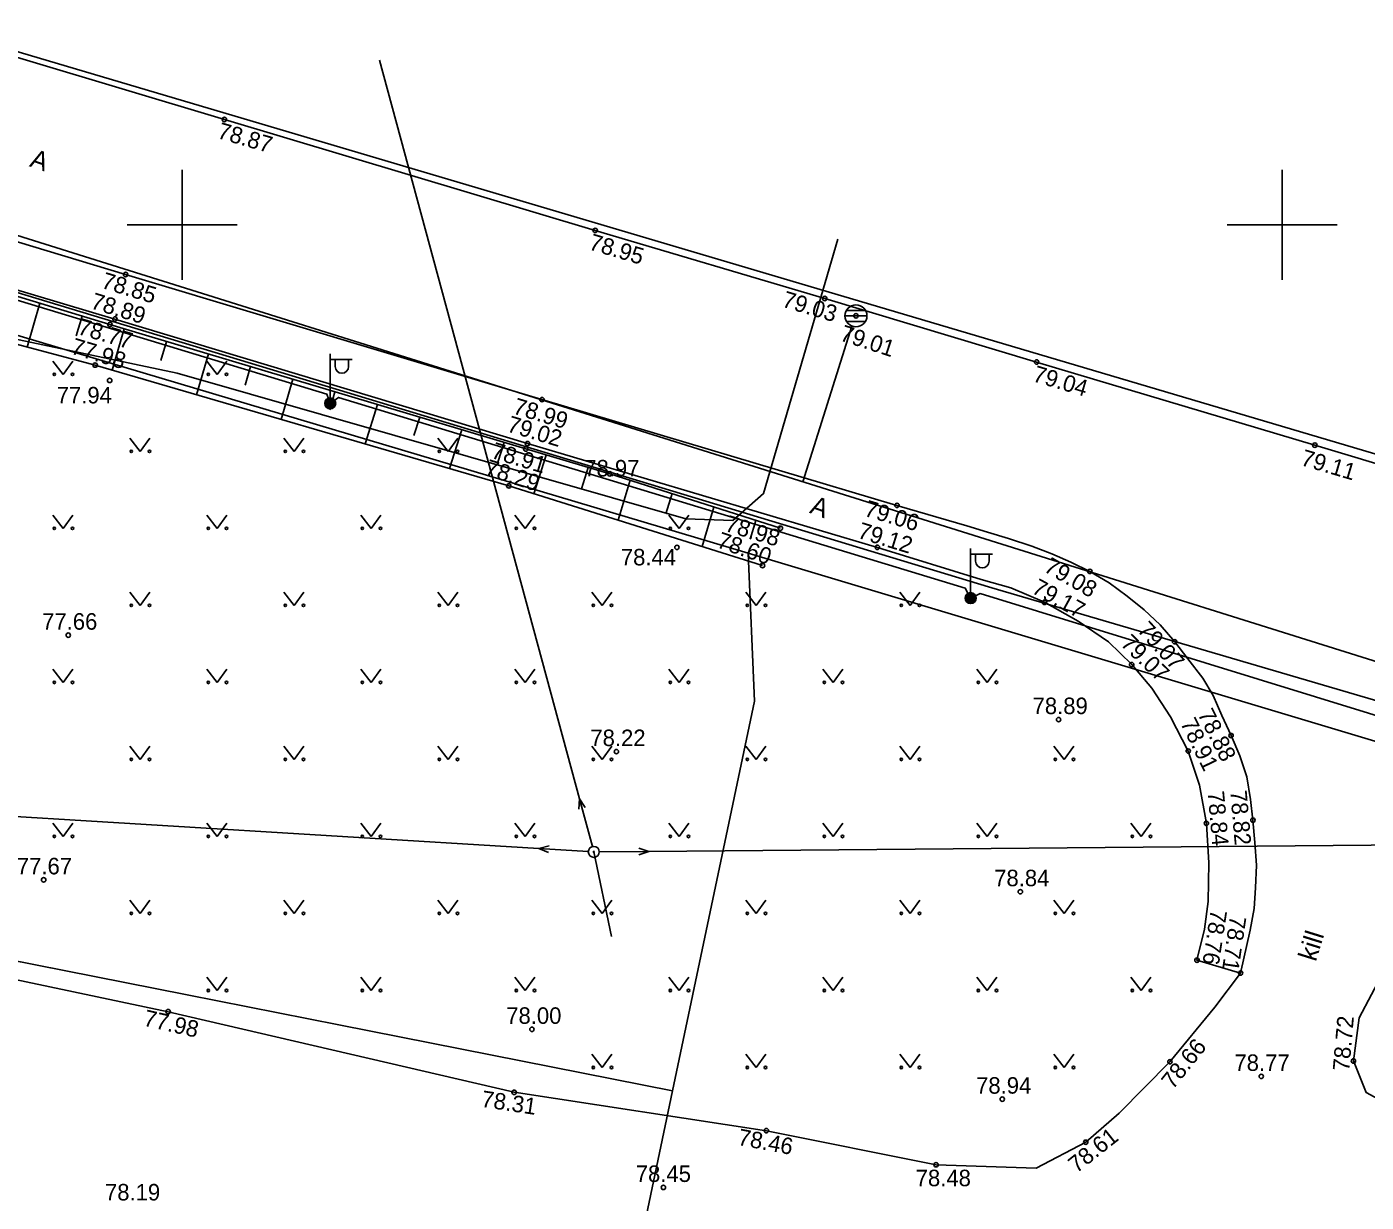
# Model space of a CAD drawing. Extents: x 632380 to 632665, y 6446648 to 6446852.
# Drawn here: x 632492.9 to 632553.8, y 6446755.6 to 6446809 of the extents above; entities that cross this region are included whole.
import ezdxf

# ---------------------------------------------------------------- set-up
doc = ezdxf.new("R2010")
doc.units = 0
for name, color, linetype in [('HALJASTUS', 7, 'Continuous'), ('KORGUS', 7, 'Continuous'), ('MOOTPIIR', 7, 'Continuous'), ('MPKAABEL', 7, 'Continuous'), ('MPOHULIIN', 7, 'Continuous'), ('PIIR', 7, 'Continuous'), ('POST', 7, 'Continuous'), ('RELJEEF', 7, 'Continuous'), ('SITRASS', 7, 'Continuous'), ('SKKAEV', 7, 'Continuous'), ('SKTRASS', 7, 'Continuous'), ('TEE', 7, 'Continuous'), ('VORK', 7, 'Continuous')]:
    doc.layers.add(name, color=color, linetype=linetype)

msp = doc.modelspace()

# ---------------------------------------------------------------- linework, layer by layer
at = {"layer": 'HALJASTUS'}
for p, q in [((632494.122, 6446793.801), (632494.585, 6446793.195)), ((632494.585, 6446793.195), (632495.031, 6446793.801)), ((632501.122, 6446793.801), (632501.585, 6446793.195)), ((632501.585, 6446793.195), (632502.031, 6446793.801)), ((632497.622, 6446790.301), (632498.085, 6446789.695)), ((632498.085, 6446789.695), (632498.531, 6446790.301)), ((632504.622, 6446790.301), (632505.085, 6446789.695)), ((632505.085, 6446789.695), (632505.531, 6446790.301)), ((632511.622, 6446790.301), (632512.085, 6446789.695)), ((632512.085, 6446789.695), (632512.531, 6446790.301)), ((632494.122, 6446786.801), (632494.585, 6446786.195)), ((632494.585, 6446786.195), (632495.031, 6446786.801)), ((632501.122, 6446786.801), (632501.585, 6446786.195)), ((632501.585, 6446786.195), (632502.031, 6446786.801)), ((632508.122, 6446786.801), (632508.585, 6446786.195)), ((632508.585, 6446786.195), (632509.031, 6446786.801)), ((632515.122, 6446786.801), (632515.585, 6446786.195)), ((632515.585, 6446786.195), (632516.031, 6446786.801)), ((632522.122, 6446786.801), (632522.585, 6446786.195)), ((632522.585, 6446786.195), (632523.031, 6446786.801)), ((632497.622, 6446783.301), (632498.085, 6446782.695)), ((632498.085, 6446782.695), (632498.531, 6446783.301)), ((632504.622, 6446783.301), (632505.085, 6446782.695)), ((632505.085, 6446782.695), (632505.531, 6446783.301)), ((632511.622, 6446783.301), (632512.085, 6446782.695)), ((632512.085, 6446782.695), (632512.531, 6446783.301)), ((632518.622, 6446783.301), (632519.085, 6446782.695)), ((632519.085, 6446782.695), (632519.531, 6446783.301)), ((632525.622, 6446783.301), (632526.085, 6446782.695)), ((632526.085, 6446782.695), (632526.531, 6446783.301)), ((632532.622, 6446783.301), (632533.085, 6446782.695)), ((632533.085, 6446782.695), (632533.531, 6446783.301)), ((632494.122, 6446779.801), (632494.585, 6446779.195)), ((632494.585, 6446779.195), (632495.031, 6446779.801)), ((632501.122, 6446779.801), (632501.585, 6446779.195)), ((632501.585, 6446779.195), (632502.031, 6446779.801)), ((632508.122, 6446779.801), (632508.585, 6446779.195)), ((632508.585, 6446779.195), (632509.031, 6446779.801)), ((632515.122, 6446779.801), (632515.585, 6446779.195)), ((632515.585, 6446779.195), (632516.031, 6446779.801)), ((632522.122, 6446779.801), (632522.585, 6446779.195)), ((632522.585, 6446779.195), (632523.031, 6446779.801)), ((632529.122, 6446779.801), (632529.585, 6446779.195)), ((632529.585, 6446779.195), (632530.031, 6446779.801)), ((632536.122, 6446779.801), (632536.585, 6446779.195)), ((632536.585, 6446779.195), (632537.031, 6446779.801)), ((632497.622, 6446776.301), (632498.085, 6446775.695)), ((632498.085, 6446775.695), (632498.531, 6446776.301)), ((632504.622, 6446776.301), (632505.085, 6446775.695)), ((632505.085, 6446775.695), (632505.531, 6446776.301)), ((632511.622, 6446776.301), (632512.085, 6446775.695)), ((632512.085, 6446775.695), (632512.531, 6446776.301)), ((632518.622, 6446776.301), (632519.085, 6446775.695)), ((632519.085, 6446775.695), (632519.531, 6446776.301)), ((632525.622, 6446776.301), (632526.085, 6446775.695)), ((632526.085, 6446775.695), (632526.531, 6446776.301)), ((632532.622, 6446776.301), (632533.085, 6446775.695)), ((632533.085, 6446775.695), (632533.531, 6446776.301)), ((632539.622, 6446776.301), (632540.085, 6446775.695)), ((632540.085, 6446775.695), (632540.531, 6446776.301)), ((632494.122, 6446772.801), (632494.585, 6446772.195)), ((632494.585, 6446772.195), (632495.031, 6446772.801)), ((632501.122, 6446772.801), (632501.585, 6446772.195)), ((632501.585, 6446772.195), (632502.031, 6446772.801)), ((632508.122, 6446772.801), (632508.585, 6446772.195)), ((632508.585, 6446772.195), (632509.031, 6446772.801)), ((632515.122, 6446772.801), (632515.585, 6446772.195)), ((632515.585, 6446772.195), (632516.031, 6446772.801)), ((632522.122, 6446772.801), (632522.585, 6446772.195)), ((632522.585, 6446772.195), (632523.031, 6446772.801)), ((632529.122, 6446772.801), (632529.585, 6446772.195)), ((632529.585, 6446772.195), (632530.031, 6446772.801)), ((632536.122, 6446772.801), (632536.585, 6446772.195)), ((632536.585, 6446772.195), (632537.031, 6446772.801)), ((632543.122, 6446772.801), (632543.585, 6446772.195)), ((632543.585, 6446772.195), (632544.031, 6446772.801)), ((632497.622, 6446769.301), (632498.085, 6446768.695)), ((632498.085, 6446768.695), (632498.531, 6446769.301)), ((632504.622, 6446769.301), (632505.085, 6446768.695)), ((632505.085, 6446768.695), (632505.531, 6446769.301)), ((632511.622, 6446769.301), (632512.085, 6446768.695)), ((632512.085, 6446768.695), (632512.531, 6446769.301)), ((632518.622, 6446769.301), (632519.085, 6446768.695)), ((632519.085, 6446768.695), (632519.531, 6446769.301)), ((632525.622, 6446769.301), (632526.085, 6446768.695)), ((632526.085, 6446768.695), (632526.531, 6446769.301)), ((632532.622, 6446769.301), (632533.085, 6446768.695)), ((632533.085, 6446768.695), (632533.531, 6446769.301)), ((632539.622, 6446769.301), (632540.085, 6446768.695)), ((632540.085, 6446768.695), (632540.531, 6446769.301)), ((632501.122, 6446765.801), (632501.585, 6446765.195)), ((632501.585, 6446765.195), (632502.031, 6446765.801)), ((632508.122, 6446765.801), (632508.585, 6446765.195)), ((632508.585, 6446765.195), (632509.031, 6446765.801)), ((632515.122, 6446765.801), (632515.585, 6446765.195)), ((632515.585, 6446765.195), (632516.031, 6446765.801)), ((632522.122, 6446765.801), (632522.585, 6446765.195)), ((632522.585, 6446765.195), (632523.031, 6446765.801)), ((632529.122, 6446765.801), (632529.585, 6446765.195)), ((632529.585, 6446765.195), (632530.031, 6446765.801)), ((632536.122, 6446765.801), (632536.585, 6446765.195)), ((632536.585, 6446765.195), (632537.031, 6446765.801)), ((632543.122, 6446765.801), (632543.585, 6446765.195)), ((632543.585, 6446765.195), (632544.031, 6446765.801)), ((632518.622, 6446762.301), (632519.085, 6446761.695)), ((632519.085, 6446761.695), (632519.531, 6446762.301)), ((632525.622, 6446762.301), (632526.085, 6446761.695)), ((632526.085, 6446761.695), (632526.531, 6446762.301)), ((632532.622, 6446762.301), (632533.085, 6446761.695)), ((632533.085, 6446761.695), (632533.531, 6446762.301)), ((632539.622, 6446762.301), (632540.085, 6446761.695)), ((632540.085, 6446761.695), (632540.531, 6446762.301))]:
    msp.add_line(p, q, dxfattribs=at)
for centre in [(632494.184, 6446793.195), (632495.013, 6446793.195), (632501.184, 6446793.195), (632502.013, 6446793.195), (632497.684, 6446789.695), (632498.513, 6446789.695), (632504.684, 6446789.695), (632505.513, 6446789.695), (632511.684, 6446789.695), (632512.513, 6446789.695), (632494.184, 6446786.195), (632495.013, 6446786.195), (632501.184, 6446786.195), (632502.013, 6446786.195), (632508.184, 6446786.195), (632509.013, 6446786.195), (632515.184, 6446786.195), (632516.013, 6446786.195), (632522.184, 6446786.195), (632523.013, 6446786.195), (632497.684, 6446782.695), (632498.513, 6446782.695), (632504.684, 6446782.695), (632505.513, 6446782.695), (632511.684, 6446782.695), (632512.513, 6446782.695), (632518.684, 6446782.695), (632519.513, 6446782.695), (632525.684, 6446782.695), (632526.513, 6446782.695), (632532.684, 6446782.695), (632533.513, 6446782.695), (632494.184, 6446779.195), (632495.013, 6446779.195), (632501.184, 6446779.195), (632502.013, 6446779.195), (632508.184, 6446779.195), (632509.013, 6446779.195), (632515.184, 6446779.195), (632516.013, 6446779.195), (632522.184, 6446779.195), (632523.013, 6446779.195), (632529.184, 6446779.195), (632530.013, 6446779.195), (632536.184, 6446779.195), (632537.013, 6446779.195), (632497.684, 6446775.695), (632498.513, 6446775.695), (632504.684, 6446775.695), (632505.513, 6446775.695), (632511.684, 6446775.695), (632512.513, 6446775.695), (632518.684, 6446775.695), (632519.513, 6446775.695), (632525.684, 6446775.695), (632526.513, 6446775.695), (632532.684, 6446775.695), (632533.513, 6446775.695), (632539.684, 6446775.695), (632540.513, 6446775.695), (632494.184, 6446772.195), (632495.013, 6446772.195), (632501.184, 6446772.195), (632502.013, 6446772.195), (632508.184, 6446772.195), (632509.013, 6446772.195), (632515.184, 6446772.195), (632516.013, 6446772.195), (632522.184, 6446772.195), (632523.013, 6446772.195), (632529.184, 6446772.195), (632530.013, 6446772.195), (632536.184, 6446772.195), (632537.013, 6446772.195), (632543.184, 6446772.195), (632544.013, 6446772.195), (632497.684, 6446768.695), (632498.513, 6446768.695), (632504.684, 6446768.695), (632505.513, 6446768.695), (632511.684, 6446768.695), (632512.513, 6446768.695), (632518.684, 6446768.695), (632519.513, 6446768.695), (632525.684, 6446768.695), (632526.513, 6446768.695), (632532.684, 6446768.695), (632533.513, 6446768.695), (632539.684, 6446768.695), (632540.513, 6446768.695), (632501.184, 6446765.195), (632502.013, 6446765.195), (632508.184, 6446765.195), (632509.013, 6446765.195), (632515.184, 6446765.195), (632516.013, 6446765.195), (632522.184, 6446765.195), (632523.013, 6446765.195), (632529.184, 6446765.195), (632530.013, 6446765.195), (632536.184, 6446765.195), (632537.013, 6446765.195), (632543.184, 6446765.195), (632544.013, 6446765.195), (632518.684, 6446761.695), (632519.513, 6446761.695), (632525.684, 6446761.695), (632526.513, 6446761.695), (632532.684, 6446761.695), (632533.513, 6446761.695), (632539.684, 6446761.695), (632540.513, 6446761.695)]:
    msp.add_circle(centre, 0.055, dxfattribs=at)
at = {"layer": 'KORGUS'}
for centre in [(632501.918, 6446804.783), (632518.772, 6446799.742), (632497.429, 6446797.738), (632529.204, 6446796.645), (632496.716, 6446795.466), (632496.943, 6446795.714), (632530.622, 6446795.858), (632496.043, 6446793.618), (632538.836, 6446793.76), (632496.703, 6446792.921), (632516.354, 6446792.052), (632515.694, 6446790.051), (632551.481, 6446789.979), (632515.617, 6446789.807), (632519.436, 6446788.678), (632514.848, 6446788.128), (632532.489, 6446787.244), (632527.188, 6446786.206), (632522.489, 6446785.335), (632531.599, 6446785.336), (632526.378, 6446784.509), (632541.254, 6446784.244), (632539.194, 6446782.838), (632494.82, 6446781.343), (632545.112, 6446781.047), (632543.157, 6446780.008), (632539.836, 6446777.507), (632547.675, 6446776.782), (632519.735, 6446776.053), (632545.727, 6446776.075), (632548.67, 6446772.937), (632546.552, 6446772.79), (632493.703, 6446770.223), (632538.096, 6446769.683), (632546.125, 6446766.571), (632548.106, 6446765.985), (632499.362, 6446764.231), (632515.896, 6446763.429), (632544.894, 6446761.955), (632553.237, 6446761.991), (632549.046, 6446761.289), (632515.088, 6446760.566), (632537.274, 6446760.255), (632526.554, 6446758.823), (632541.068, 6446758.299), (632534.266, 6446757.273), (632521.872, 6446756.242)]:
    msp.add_circle(centre, 0.1, dxfattribs=at)
at = {"layer": 'MOOTPIIR'}
msp.add_lwpolyline([(632442.965, 6446822.552), (632404.111, 6446797.026), (632392.407, 6446758.799), (632437.773, 6446745.213), (632424.036, 6446697.559), (632443.409, 6446684.087), (632546.182, 6446674.886), (632556.93, 6446702.621), (632588.264, 6446779.497), (632442.965, 6446822.552)], close=True, dxfattribs=at)
at = {"layer": 'MPKAABEL'}
msp.add_lwpolyline([(632415.699, 6446819.382), (632416.02, 6446819.67), (632446.26, 6446810.68), (632446.554, 6446810.217), (632446.74, 6446810.54), (632476.53, 6446801.44), (632476.704, 6446800.967), (632477.01, 6446801.27), (632506.58, 6446792.3), (632506.726, 6446791.878), (632507.11, 6446792.15), (632535.594, 6446783.476), (632535.837, 6446783.027), (632536.271, 6446783.237), (632564.148, 6446774.642), (632564.34, 6446774.223)], dxfattribs=at)
at = {"layer": 'MPOHULIIN'}
for p, q in [((632518.057, 6446773.909), (632518.03, 6446773.435)), ((632518.057, 6446773.909), (632518.318, 6446773.512)), ((632518.645, 6446771.737), (632518.057, 6446773.909)), ((632516.215, 6446771.648), (632516.675, 6446771.769)), ((632516.215, 6446771.648), (632516.656, 6446771.471)), ((632518.46, 6446771.511), (632516.215, 6446771.648)), ((632518.71, 6446771.496), (632518.71, 6446771.496)), ((632518.71, 6446771.496), (632518.71, 6446771.496)), ((632518.71, 6446771.496), (632518.71, 6446771.496)), ((632518.96, 6446771.498), (632521.21, 6446771.517)), ((632521.21, 6446771.517), (632520.758, 6446771.664)), ((632521.21, 6446771.517), (632520.76, 6446771.365))]:
    msp.add_line(p, q, dxfattribs=at)
for points in [[(632518.057, 6446773.909), (632508.974, 6446807.486)], [(632480.496, 6446773.83), (632516.215, 6446771.648)], [(632521.21, 6446771.517), (632566.151, 6446771.903)]]:
    msp.add_lwpolyline(points, dxfattribs=at)
at = {"layer": 'PIIR'}
for points in [[(632425.877, 6446814.838), (632525.731, 6446785.073), (632592.735, 6446764.971)], [(632394.24, 6446785.181), (632418.697, 6446780.637), (632462.977, 6446772.362), (632522.291, 6446760.635)], [(632519.174, 6446745.81), (632522.291, 6446760.635), (632526.019, 6446778.342), (632525.731, 6446785.073)]]:
    msp.add_lwpolyline(points, dxfattribs=at)
at = {"layer": 'POST'}
for p, q in [((632506.726, 6446792.128), (632506.726, 6446794.128)), ((632506.726, 6446793.878), (632507.726, 6446793.878)), ((632506.953, 6446793.557), (632506.953, 6446793.878)), ((632507.565, 6446793.557), (632507.565, 6446793.878)), ((632506.726, 6446791.878), (632506.726, 6446791.878)), ((632535.837, 6446783.277), (632535.837, 6446785.277)), ((632535.837, 6446785.027), (632536.837, 6446785.027)), ((632536.064, 6446784.706), (632536.064, 6446785.027)), ((632536.676, 6446784.706), (632536.676, 6446785.027)), ((632535.837, 6446783.027), (632535.837, 6446783.027))]:
    msp.add_line(p, q, dxfattribs=at)
msp.add_lwpolyline([(632518.71, 6446771.496), (632519.512, 6446767.65)], dxfattribs=at)
for centre, radius in [((632506.726, 6446791.878), 0.25), ((632506.726, 6446791.878), 0.225), ((632506.726, 6446791.878), 0.2), ((632506.726, 6446791.878), 0.175), ((632506.726, 6446791.878), 0.15), ((632506.726, 6446791.878), 0.125), ((632506.726, 6446791.878), 0.1), ((632506.726, 6446791.878), 0.075), ((632506.726, 6446791.878), 0.05), ((632506.726, 6446791.878), 0.025), ((632535.837, 6446783.027), 0.25), ((632535.837, 6446783.027), 0.225), ((632535.837, 6446783.027), 0.2), ((632535.837, 6446783.027), 0.175), ((632535.837, 6446783.027), 0.15), ((632535.837, 6446783.027), 0.125), ((632535.837, 6446783.027), 0.1), ((632535.837, 6446783.027), 0.075), ((632535.837, 6446783.027), 0.05), ((632535.837, 6446783.027), 0.025), ((632518.71, 6446771.496), 0.25), ((632518.71, 6446771.496), 0.25), ((632518.71, 6446771.496), 0.0234)]:
    msp.add_circle(centre, radius, dxfattribs=at)
for centre in [(632507.259, 6446793.557), (632536.37, 6446784.706)]:
    msp.add_arc(centre, 0.306, 180, 0, dxfattribs=at)
at = {"layer": 'RELJEEF'}
for p, q in [((632493.531, 6446796.433), (632492.96, 6446794.44)), ((632495.449, 6446795.85), (632495.187, 6446794.951)), ((632497.364, 6446795.272), (632496.815, 6446793.393)), ((632499.28, 6446794.698), (632499.027, 6446793.831)), ((632501.196, 6446794.125), (632500.655, 6446792.272)), ((632503.112, 6446793.551), (632502.866, 6446792.71)), ((632505.028, 6446792.977), (632504.495, 6446791.151)), ((632506.944, 6446792.404), (632506.706, 6446791.59)), ((632508.88, 6446791.824), (632508.31, 6446790.037)), ((632510.796, 6446791.25), (632510.532, 6446790.421)), ((632512.712, 6446790.677), (632512.151, 6446788.915)), ((632514.629, 6446790.103), (632514.342, 6446789.205)), ((632516.546, 6446789.532), (632515.984, 6446787.772)), ((632518.446, 6446788.971), (632518.155, 6446787.996)), ((632520.358, 6446788.384), (632519.817, 6446786.568)), ((632522.263, 6446787.776), (632521.988, 6446786.853)), ((632524.169, 6446787.169), (632523.633, 6446785.37)), ((632526.075, 6446786.561), (632525.822, 6446785.711))]:
    msp.add_line(p, q, dxfattribs=at)
for points in [[(632527.188, 6446786.206), (632519.436, 6446788.678), (632515.617, 6446789.807), (632496.716, 6446795.466), (632480.857, 6446800.279), (632465.819, 6446804.676), (632461.724, 6446805.487), (632458.225, 6446805.514), (632455.791, 6446805.015), (632453.168, 6446803.265), (632451.376, 6446802.42), (632445.092, 6446786.17), (632442.457, 6446778.66)], [(632526.378, 6446784.509), (632514.848, 6446788.128), (632496.043, 6446793.618), (632478.822, 6446798.207), (632468.279, 6446800.911), (632462.609, 6446800.749), (632459.379, 6446801.335), (632456.136, 6446800.311), (632448.799, 6446785.51), (632446.419, 6446779.366), (632442.457, 6446778.66)]]:
    msp.add_lwpolyline(points, dxfattribs=at)
at = {"layer": 'SITRASS'}
for points in [[(632585.34, 6446768.899), (632567.825, 6446774.392), (632536.794, 6446783.494), (632480.83, 6446800.453), (632439.897, 6446810.899), (632414.92, 6446819.09)], [(632389.576, 6446762.179), (632395.804, 6446767.08), (632403.485, 6446774.901), (632431.767, 6446789.04), (632478.439, 6446797.216), (632483.384, 6446796.708), (632499.769, 6446793.251), (632522.893, 6446786.629), (632525.023, 6446786.563), (632526.42, 6446787.778), (632529.799, 6446799.348)]]:
    msp.add_lwpolyline(points, dxfattribs=at)
at = {"layer": 'SKKAEV'}
for p, q in [((632531.052, 6446796.108), (632530.192, 6446796.108)), ((632530.122, 6446795.858), (632531.122, 6446795.858)), ((632531.052, 6446795.608), (632530.192, 6446795.608))]:
    msp.add_line(p, q, dxfattribs=at)
msp.add_circle((632530.622, 6446795.858), 0.5, dxfattribs=at)
at = {"layer": 'SKTRASS'}
for points in [[(632485.304, 6446801.765), (632566.68, 6446776.248)], [(632530.433, 6446795.395), (632528.215, 6446788.309)]]:
    msp.add_lwpolyline(points, dxfattribs=at)
at = {"layer": 'TEE'}
for points in [[(632585.619, 6446779.76), (632570.514, 6446784.283), (632560.057, 6446787.412), (632551.481, 6446789.979), (632538.836, 6446793.76), (632529.204, 6446796.645), (632518.772, 6446799.742), (632501.918, 6446804.783), (632488.407, 6446808.824), (632467.967, 6446814.975), (632444.483, 6446822.032)], [(632454.973, 6446808.394), (632468.395, 6446804.258), (632481.148, 6446800.416), (632496.943, 6446795.714), (632515.694, 6446790.051), (632531.599, 6446785.336), (632536.312, 6446783.869), (632537.66, 6446783.502), (632539.194, 6446782.838), (632540.726, 6446781.985), (632542.098, 6446781.038), (632543.157, 6446780.008), (632544.071, 6446778.934), (632544.914, 6446777.628), (632545.727, 6446776.075), (632546.245, 6446774.529), (632546.552, 6446772.79), (632546.658, 6446771.002), (632546.636, 6446769.24), (632546.462, 6446767.98), (632546.125, 6446766.571), (632548.106, 6446765.985)], [(632481.858, 6446802.431), (632497.429, 6446797.738), (632516.354, 6446792.052), (632532.489, 6446787.244), (632535.663, 6446786.318), (632536.607, 6446786.029), (632537.561, 6446785.74), (632538.613, 6446785.385), (632539.527, 6446785.036), (632540.389, 6446784.657), (632541.254, 6446784.244), (632542.139, 6446783.717), (632542.951, 6446783.122), (632543.729, 6446782.495), (632544.458, 6446781.812), (632545.112, 6446781.047), (632545.71, 6446780.275), (632546.398, 6446779.385), (632546.854, 6446778.599), (632547.256, 6446777.7), (632547.675, 6446776.782), (632548.068, 6446775.861), (632548.389, 6446774.907), (632548.554, 6446773.875), (632548.67, 6446772.937), (632548.76, 6446771.92), (632548.828, 6446770.89), (632548.782, 6446769.855), (632548.717, 6446768.927), (632548.546, 6446767.939), (632548.106, 6446765.985)], [(632548.106, 6446765.985), (632546.934, 6446764.44), (632544.894, 6446761.955), (632542.594, 6446759.615), (632541.068, 6446758.299), (632538.81, 6446757.112), (632534.266, 6446757.273), (632526.554, 6446758.823), (632515.088, 6446760.566), (632499.362, 6446764.231), (632484, 6446767.467), (632470.467, 6446769.534), (632456.355, 6446772.426), (632445.645, 6446774.825), (632442.166, 6446775.272), (632438.421, 6446774.804), (632433.278, 6446775.762), (632425.495, 6446776.882), (632419.515, 6446777.062)], [(632578.42, 6446760.319), (632574.452, 6446761.221), (632571.037, 6446762.074), (632568.603, 6446762.599), (632565.184, 6446762.848), (632561.842, 6446762.181), (632559.387, 6446761.3), (632557.382, 6446760.181), (632556.057, 6446759.99), (632554.679, 6446760.081), (632553.813, 6446760.555), (632553.237, 6446761.991), (632553.498, 6446763.945), (632554.625, 6446766.071)]]:
    msp.add_lwpolyline(points, dxfattribs=at)
at = {"layer": 'VORK'}
for p, q in [((632500, 6446802.5), (632500, 6446797.5)), ((632550, 6446802.5), (632550, 6446797.5)), ((632497.5, 6446800), (632502.5, 6446800)), ((632547.5, 6446800), (632552.5, 6446800))]:
    msp.add_line(p, q, dxfattribs=at)

# ---------------------------------------------------------------- texts
at = {"layer": 'KORGUS'}
for s, rotation, p in [('78.87', 343.91154, (632501.555, 6446803.945)), ('78.95', 343.51123, (632518.441, 6446798.888)), ('78.85', 343.01985, (632496.282, 6446797.14)), ('78.89', 342.96742, (632495.796, 6446796.21)), ('79.03', 343.38087, (632527.222, 6446796.285)), ('78.77', 343.65187, (632495.202, 6446795.04)), ('77.98', 343.13312, (632494.896, 6446794.152)), ('79.01', 342.01067, (632529.849, 6446794.752)), ('79.04', 343.47457, (632538.617, 6446792.896)), ('78.99', 343.25697, (632514.99, 6446791.427)), ('79.02', 343.20278, (632514.721, 6446790.615)), ('78.91', 343.26562, (632514.001, 6446789.409)), ('79.11', 343.57305, (632550.8, 6446789.083)), ('78.29', 341.9049, (632513.706, 6446788.644)), ('79.06', 343.33383, (632530.956, 6446786.778)), ('78.98', 343.21849, (632524.624, 6446786.091)), ('79.12', 342.95298, (632530.655, 6446785.776)), ('78.60', 340.93878, (632524.251, 6446785.349)), ('79.08', 330.23851, (632539.117, 6446784.268)), ('79.17', 331.12943, (632538.567, 6446783.294)), ('79.07', 312.30578, (632543.375, 6446781.548)), ('79.07', 316.05106, (632542.611, 6446780.91)), ('78.88', 296.66887, (632546.138, 6446777.767)), ('78.91', 295.94642, (632545.356, 6446777.356)), ('78.84', 275.10706, (632546.604, 6446774.23)), ('78.82', 274.91018, (632547.633, 6446774.268)), ('78.76', 261.20557, (632546.756, 6446768.904)), ('78.71', 261.56897, (632547.631, 6446768.621)), ('77.98', 347.20132, (632498.202, 6446763.602)), ('78.72', 84.98487, (632553.041, 6446761.507)), ('78.66', 51.3222, (632545.03, 6446760.663)), ('78.31', 351.43382, (632513.56, 6446759.912)), ('78.46', 349.33151, (632525.218, 6446758.183)), ('78.61', 38.4228, (632540.652, 6446756.867))]:
    msp.add_text(s, height=0.75, rotation=rotation, dxfattribs=at).set_placement(p)
for s, p in [('77.94', (632494.296, 6446791.878)), ('78.97', (632518.274, 6446788.558)), ('78.44', (632519.938, 6446784.516)), ('77.66', (632493.633, 6446781.593)), ('78.89', (632538.652, 6446777.757)), ('78.22', (632518.552, 6446776.303)), ('77.67', (632492.484, 6446770.473)), ('78.84', (632536.907, 6446769.933)), ('78.00', (632514.728, 6446763.679)), ('78.77', (632547.827, 6446761.539)), ('78.94', (632536.085, 6446760.505)), ('78.45', (632520.616, 6446756.492)), ('78.48', (632533.339, 6446756.298)), ('78.19', (632496.49, 6446755.652))]:
    msp.add_text(s, height=0.75, dxfattribs=at).set_placement(p)
at = {"layer": 'TEE'}
for s, rotation, p in [('A', 341.0717, (632493.025, 6446802.661)), ('A', 339.81926, (632528.477, 6446786.911)), ('kill', 72.76736, (632551.525, 6446766.476))]:
    msp.add_text(s, height=0.85, rotation=rotation, dxfattribs=at).set_placement(p)

doc.saveas('drawing.dxf')
